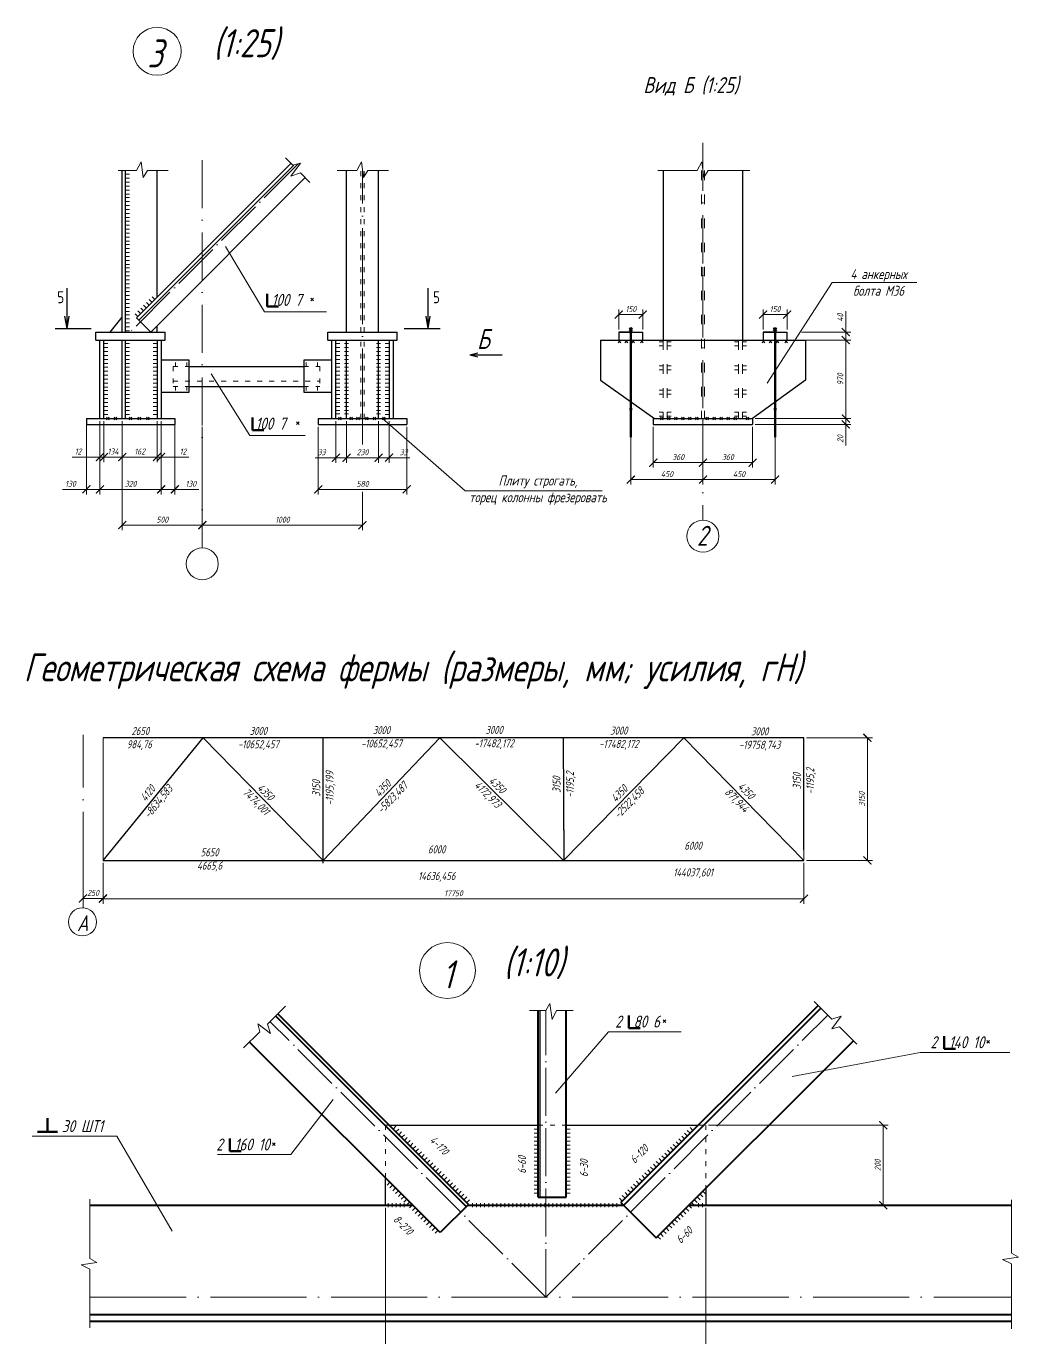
# Model space of a CAD drawing. Header units: millimetres. Extents: x 1665 to 4316, y 443 to 1647.
# Drawn here: x 3666.1 to 3912.4, y 696.7 to 1024.4 of the extents above; entities that cross this region are included whole.
import ezdxf

# ---------------------------------------------------------------- set-up
doc = ezdxf.new("R2010")
doc.units = ezdxf.units.MM
for name, pattern in [('ACAD_ISO03W100', [30, 12, -18]), ('ACAD_ISO04W100', [30, 24, -3, 0, -3]), ('ACAD_ISO10W100', [18, 12, -3, 0, -3])]:
    doc.linetypes.add(name, pattern=pattern)
doc.layers.get('0').update_dxf_attribs({"lineweight": 18})
doc.styles.get("Standard").update_dxf_attribs({"font": 'romans.shx', "width": 0.75, "oblique": 15, "height": 1.5})
doc.dimstyles.new('ISO-25', dxfattribs={"dimtxt": 1.5, "dimasz": 2, "dimexe": 1.25, "dimexo": 0.625, "dimtad": 1, "dimtxsty": 'Standard', "dimblk": 'ARCHTICK', "dimcen": 2.5, "dimadec": 0, "dimazin": 0, "dimtfac": 1, "dimtmove": 0, "dimatfit": 3, "dimldrblk": 'NONE', "dimfxl": 1, "dimlwd": 18, "dimlwe": 18, "dimarcsym": 0})

# ---------------------------------------------------------------- blocks, each defined once
blk = doc.blocks.new('_ArchTick')
at = {"color": 0, "linetype": 'ByBlock', "const_width": 0.15}
blk.add_lwpolyline([(-0.5, -0.5), (0.5, 0.5)], dxfattribs=at)
blk = doc.blocks.new('*D455')
at = {"color": 0, "lineweight": 18, "transparency": 16777216}
for p, q in [((3710.07, 908.04), (3710.07, 898.46)), ((3750.07, 908.04), (3750.07, 898.46)), ((3710.07, 899.71), (3750.07, 899.71))]:
    blk.add_line(p, q, dxfattribs=at)
at = {"layer": 'Defpoints', "color": 0, "transparency": 16777216}
for p in [(3710.07, 908.67), (3750.07, 908.67), (3750.07, 899.71)]:
    blk.add_point(p, dxfattribs=at)
at = {"color": 0, "lineweight": 18, "transparency": 16777216, "xscale": 2, "yscale": 2, "zscale": 2, "rotation": 180}
blk.add_blockref('_ArchTick', (3710.07, 899.71), dxfattribs=at)
at = {"color": 0, "lineweight": 18, "transparency": 16777216, "xscale": 2, "yscale": 2, "zscale": 2}
blk.add_blockref('_ArchTick', (3750.07, 899.71), dxfattribs=at)
at = {"color": 0, "transparency": 16777216, "insert": (3730.07, 901.09), "char_height": 1.5, "attachment_point": 5}
blk.add_mtext('1000', dxfattribs=at)
blk = doc.blocks.new('_None')
blk = doc.blocks.new('*D454')
at = {"color": 0, "lineweight": 18, "transparency": 16777216}
for p, q in [((3690.07, 924.28), (3690.07, 898.46)), ((3710.07, 924.28), (3710.07, 898.46)), ((3690.07, 899.71), (3710.07, 899.71))]:
    blk.add_line(p, q, dxfattribs=at)
at = {"layer": 'Defpoints', "color": 0, "transparency": 16777216}
for p in [(3690.07, 924.91), (3710.07, 924.91), (3710.07, 899.71)]:
    blk.add_point(p, dxfattribs=at)
at = {"color": 0, "lineweight": 18, "transparency": 16777216, "xscale": 2, "yscale": 2, "zscale": 2, "rotation": 180}
blk.add_blockref('_ArchTick', (3690.07, 899.71), dxfattribs=at)
at = {"color": 0, "lineweight": 18, "transparency": 16777216, "xscale": 2, "yscale": 2, "zscale": 2}
blk.add_blockref('_ArchTick', (3710.07, 899.71), dxfattribs=at)
at = {"color": 0, "transparency": 16777216, "insert": (3700.07, 901.09), "char_height": 1.5, "attachment_point": 5}
blk.add_mtext('500', dxfattribs=at)
blk = doc.blocks.new('*D457')
at = {"color": 0, "lineweight": 18, "transparency": 16777216}
for p, q in [((3817.08, 925.72), (3817.08, 909.85)), ((3835.08, 925.72), (3835.08, 909.85)), ((3835.08, 911.1), (3817.08, 911.1))]:
    blk.add_line(p, q, dxfattribs=at)
at = {"layer": 'Defpoints', "color": 0, "transparency": 16777216}
for p in [(3817.08, 926.35), (3835.08, 926.35), (3817.08, 911.1)]:
    blk.add_point(p, dxfattribs=at)
at = {"color": 0, "lineweight": 18, "transparency": 16777216, "xscale": 2, "yscale": 2, "zscale": 2, "rotation": 180}
blk.add_blockref('_ArchTick', (3817.08, 911.1), dxfattribs=at)
at = {"color": 0, "lineweight": 18, "transparency": 16777216, "xscale": 2, "yscale": 2, "zscale": 2}
blk.add_blockref('_ArchTick', (3835.08, 911.1), dxfattribs=at)
at = {"color": 0, "transparency": 16777216, "insert": (3826.08, 912.47), "char_height": 1.5, "attachment_point": 5}
blk.add_mtext('450', dxfattribs=at)
blk = doc.blocks.new('*D456')
at = {"color": 0, "lineweight": 18, "transparency": 16777216}
for p, q in [((3835.08, 925.72), (3835.08, 909.85)), ((3853.08, 925.72), (3853.08, 909.85)), ((3853.08, 911.1), (3835.08, 911.1))]:
    blk.add_line(p, q, dxfattribs=at)
at = {"layer": 'Defpoints', "color": 0, "transparency": 16777216}
for p in [(3835.08, 926.35), (3853.08, 926.35), (3835.08, 911.1)]:
    blk.add_point(p, dxfattribs=at)
at = {"color": 0, "lineweight": 18, "transparency": 16777216, "xscale": 2, "yscale": 2, "zscale": 2, "rotation": 180}
blk.add_blockref('_ArchTick', (3835.08, 911.1), dxfattribs=at)
at = {"color": 0, "lineweight": 18, "transparency": 16777216, "xscale": 2, "yscale": 2, "zscale": 2}
blk.add_blockref('_ArchTick', (3853.08, 911.1), dxfattribs=at)
at = {"color": 0, "transparency": 16777216, "insert": (3844.08, 912.47), "char_height": 1.5, "attachment_point": 5}
blk.add_mtext('450', dxfattribs=at)
blk = doc.blocks.new('*D464')
at = {"color": 0, "lineweight": 18, "transparency": 16777216}
for p, q in [((3755.82, 729.18), (3755.82, 682.7)), ((3835.82, 729.18), (3835.82, 682.7)), ((3755.82, 683.95), (3835.82, 683.95))]:
    blk.add_line(p, q, dxfattribs=at)
at = {"layer": 'Defpoints', "color": 0, "transparency": 16777216}
for p in [(3755.82, 729.8), (3835.82, 729.8), (3835.82, 683.95)]:
    blk.add_point(p, dxfattribs=at)
at = {"color": 0, "lineweight": 18, "transparency": 16777216, "xscale": 2, "yscale": 2, "zscale": 2, "rotation": 180}
blk.add_blockref('_ArchTick', (3755.82, 683.95), dxfattribs=at)
at = {"color": 0, "lineweight": 18, "transparency": 16777216, "xscale": 2, "yscale": 2, "zscale": 2}
blk.add_blockref('_ArchTick', (3835.82, 683.95), dxfattribs=at)
at = {"color": 0, "transparency": 16777216, "insert": (3795.82, 685.33), "char_height": 1.5, "attachment_point": 5}
blk.add_mtext('800', dxfattribs=at)
blk = doc.blocks.new('*D465')
at = {"color": 0, "lineweight": 18, "transparency": 16777216}
for p, q in [((3836.44, 749.8), (3881.35, 749.8)), ((3880.1, 749.8), (3880.1, 729.8)), ((3836.44, 729.8), (3881.35, 729.8))]:
    blk.add_line(p, q, dxfattribs=at)
at = {"layer": 'Defpoints', "color": 0, "transparency": 16777216}
for p in [(3835.82, 749.8), (3835.82, 729.8), (3880.1, 729.8)]:
    blk.add_point(p, dxfattribs=at)
at = {"color": 0, "lineweight": 18, "transparency": 16777216, "xscale": 2, "yscale": 2, "zscale": 2}
for p, rotation in [((3880.1, 749.8), 90), ((3880.1, 729.8), 270)]:
    blk.add_blockref('_ArchTick', p, dxfattribs=dict(at, rotation=rotation))
at = {"color": 0, "transparency": 16777216, "insert": (3878.72, 739.8), "char_height": 1.5, "attachment_point": 5, "rotation": 90}
blk.add_mtext('200', dxfattribs=at)

msp = doc.modelspace()

# ---------------------------------------------------------------- linework, layer by layer
at = {"linetype": 'ACAD_ISO10W100'}
for p, q in [((3835.075, 995.236), (3835.075, 900.955)), ((3710.068, 990.941), (3710.068, 894.046))]:
    msp.add_line(p, q, dxfattribs=at)
at = {"linetype": 'ACAD_ISO04W100', "ltscale": 0.5}
for p, q in [((3733.998, 989.98), (3692.16, 948.076)), ((3795.819, 706.861), (3795.819, 778.442)), ((3795.819, 706.861), (3866.262, 777.303)), ((3795.819, 706.861), (3726.968, 775.712))]:
    msp.add_line(p, q, dxfattribs=at)
at = {"lineweight": 30}
for p, q in [((3732.178, 990.082), (3693.641, 951.483)), ((3732.93, 989.703), (3694.206, 950.918)), ((3690.068, 947.948), (3690.068, 988.3)), ((3690.868, 947.948), (3690.868, 988.3)), ((3735.714, 986.547), (3697.176, 947.948)), ((3698.788, 956.639), (3698.788, 988.3)), ((3746.068, 947.948), (3746.068, 988.3)), ((3754.068, 947.948), (3754.068, 988.3)), ((3825.173, 988.3), (3825.173, 945.948)), ((3844.977, 988.3), (3844.977, 945.948)), ((3676.312, 948.896), (3676.312, 958.896)), ((3766.477, 948.896), (3766.477, 958.896)), ((3676.312, 948.896), (3675.783, 951.899)), ((3676.312, 948.896), (3676.842, 951.899)), ((3687.092, 947.948), (3690.068, 951.708)), ((3693.641, 951.483), (3697.176, 947.948)), ((3766.477, 948.896), (3765.947, 951.899)), ((3766.477, 948.896), (3767.006, 951.899)), ((3673.312, 948.896), (3682.312, 948.896)), ((3683.508, 947.948), (3700.788, 947.948)), ((3683.508, 945.948), (3683.508, 947.948)), ((3698.788, 947.948), (3698.788, 949.563)), ((3700.788, 945.948), (3700.788, 947.948)), ((3741.428, 947.948), (3758.708, 947.948)), ((3741.428, 945.948), (3741.428, 947.948)), ((3758.708, 945.948), (3758.708, 947.948)), ((3760.477, 948.896), (3769.477, 948.896)), ((3817.075, 947.948), (3814.075, 947.948)), ((3814.075, 947.948), (3814.075, 945.948)), ((3814.075, 947.948), (3820.075, 947.948)), ((3820.075, 945.948), (3820.075, 947.948)), ((3853.075, 947.948), (3850.075, 947.948)), ((3850.075, 947.948), (3850.075, 945.948)), ((3850.075, 947.948), (3856.075, 947.948)), ((3856.075, 945.948), (3856.075, 947.948)), ((3683.508, 945.948), (3700.788, 945.948)), ((3684.508, 926.348), (3684.508, 945.948)), ((3685.508, 926.348), (3685.508, 945.948)), ((3690.068, 926.348), (3690.068, 945.948)), ((3690.868, 926.348), (3690.868, 945.948)), ((3698.788, 945.948), (3698.788, 926.348)), ((3699.788, 945.948), (3699.788, 926.348)), ((3741.428, 945.948), (3758.708, 945.948)), ((3742.428, 926.348), (3742.428, 945.948)), ((3743.428, 926.348), (3743.428, 945.948)), ((3746.068, 926.348), (3746.068, 945.948)), ((3754.068, 926.348), (3754.068, 945.948)), ((3756.708, 945.948), (3756.708, 926.348)), ((3757.708, 945.948), (3757.708, 926.348)), ((3809.475, 945.948), (3860.675, 945.948)), ((3809.475, 945.948), (3809.475, 935.948)), ((3860.675, 945.948), (3860.675, 935.948)), ((3706.788, 940.908), (3699.788, 940.908)), ((3706.788, 932.908), (3706.788, 940.908)), ((3742.428, 940.908), (3735.416, 940.908)), ((3735.416, 940.908), (3735.416, 932.908)), ((3776.911, 942.275), (3778.843, 942.793)), ((3776.911, 942.275), (3784.911, 942.275)), ((3776.911, 942.275), (3778.843, 941.757)), ((3706.788, 939.377), (3735.416, 939.377)), ((3706.788, 934.377), (3735.416, 934.377)), ((3809.475, 935.948), (3822.943, 926.348)), ((3860.675, 935.948), (3847.475, 926.348)), ((3699.788, 932.908), (3706.788, 932.908)), ((3735.416, 932.908), (3742.428, 932.908)), ((3681.12, 926.348), (3681.12, 924.908)), ((3681.12, 926.348), (3703.2, 926.348)), ((3681.12, 924.908), (3703.2, 924.908)), ((3703.2, 926.348), (3703.2, 924.908)), ((3739.028, 926.348), (3739.028, 924.908)), ((3739.028, 926.348), (3761.108, 926.348)), ((3739.028, 924.908), (3761.108, 924.908)), ((3761.108, 926.348), (3761.108, 924.908)), ((3822.675, 926.348), (3847.475, 926.348)), ((3822.675, 926.348), (3822.675, 924.908)), ((3822.675, 924.908), (3847.475, 924.908)), ((3847.475, 926.348), (3847.475, 924.908)), ((3860.286, 846.573), (3685.286, 846.573)), ((3685.286, 815.973), (3710.286, 846.565)), ((3710.286, 846.565), (3740.286, 815.973)), ((3740.286, 815.973), (3769.365, 846.573)), ((3740.286, 815.233), (3740.286, 846.504)), ((3769.365, 846.573), (3800.286, 815.973)), ((3800.286, 815.973), (3830.286, 846.563)), ((3800.437, 815.823), (3800.286, 846.423)), ((3830.286, 846.563), (3860.286, 815.973)), ((3860.286, 818.598), (3860.286, 846.573)), ((3685.286, 815.973), (3860.286, 815.973)), ((3794.419, 731.801), (3794.419, 778.442)), ((3756.768, 749.801), (3793.919, 749.801)), ((3800.919, 749.801), (3833.88, 749.801)), ((3755.819, 729.801), (3755.819, 736.608)), ((3835.819, 734.062), (3835.819, 729.801))]:
    msp.add_line(p, q, dxfattribs=at)
for p, q in [((3694.764, 990.516), (3693.662, 988.3)), ((3695.339, 986.544), (3694.764, 990.516)), ((3732.635, 989.626), (3730.805, 991.456)), ((3734.605, 990.138), (3732.204, 986.922)), ((3732.628, 989.624), (3734.605, 990.138)), ((3749.781, 990.516), (3748.679, 988.3)), ((3750.356, 986.544), (3749.781, 990.516)), ((3834.759, 990.516), (3833.658, 988.3)), ((3835.335, 986.544), (3834.759, 990.516)), ((3689.025, 988.3), (3693.662, 988.3)), ((3691.868, 987.437), (3690.868, 987.437)), ((3691.868, 986.437), (3690.868, 986.437)), ((3696.375, 988.306), (3695.339, 986.544)), ((3696.371, 988.3), (3701.547, 988.3)), ((3732.204, 986.922), (3734.55, 987.711)), ((3736.944, 985.316), (3734.55, 987.711)), ((3743.764, 988.3), (3748.679, 988.3)), ((3751.391, 988.306), (3750.356, 986.544)), ((3751.388, 988.3), (3756.564, 988.3)), ((3823.834, 988.3), (3833.658, 988.3)), ((3836.37, 988.306), (3835.335, 986.544)), ((3836.366, 988.3), (3846.748, 988.3)), ((3691.868, 985.437), (3690.868, 985.437)), ((3691.868, 984.437), (3690.868, 984.437)), ((3691.868, 983.437), (3690.868, 983.437)), ((3691.868, 982.437), (3690.868, 982.437)), ((3691.868, 981.575), (3690.868, 981.575)), ((3691.868, 980.575), (3690.868, 980.575)), ((3691.868, 979.575), (3690.868, 979.575)), ((3691.868, 978.575), (3690.868, 978.575)), ((3691.868, 977.575), (3690.868, 977.575)), ((3691.868, 976.575), (3690.868, 976.575)), ((3691.868, 975.712), (3690.868, 975.712)), ((3691.868, 974.712), (3690.868, 974.712)), ((3691.868, 973.712), (3690.868, 973.712)), ((3691.868, 972.712), (3690.868, 972.712)), ((3691.868, 971.712), (3690.868, 971.712)), ((3691.868, 970.712), (3690.868, 970.712)), ((3691.868, 969.85), (3690.868, 969.85)), ((3691.868, 968.85), (3690.868, 968.85)), ((3691.868, 967.85), (3690.868, 967.85)), ((3691.868, 966.85), (3690.868, 966.85)), ((3715.853, 969.384), (3725.558, 953.049)), ((3691.868, 965.85), (3690.868, 965.85)), ((3691.868, 964.85), (3690.868, 964.85)), ((3691.868, 963.987), (3690.868, 963.987)), ((3691.868, 962.987), (3690.868, 962.987)), ((3691.868, 961.987), (3690.868, 961.987)), ((3691.868, 960.987), (3690.868, 960.987)), ((3851.075, 935.189), (3867.353, 960.308)), ((3867.353, 960.308), (3888.471, 960.308)), ((3691.868, 959.987), (3690.868, 959.987)), ((3691.868, 958.987), (3690.868, 958.987)), ((3691.868, 958.125), (3690.868, 958.125)), ((3691.868, 957.125), (3690.868, 957.125)), ((3691.868, 956.125), (3690.868, 956.125)), ((3691.868, 955.125), (3690.868, 955.125)), ((3691.868, 954.125), (3690.868, 954.125)), ((3695.407, 953.253), (3694.7, 953.96)), ((3696.114, 953.96), (3695.407, 954.667)), ((3696.82, 954.668), (3696.113, 955.375)), ((3697.527, 955.376), (3696.82, 956.083)), ((3698.233, 956.083), (3697.526, 956.79)), ((3737.183, 956.419), (3737.861, 955.741)), ((3737.861, 956.419), (3737.183, 955.741)), ((3691.868, 953.125), (3690.868, 953.125)), ((3691.868, 952.262), (3690.868, 952.262)), ((3691.868, 951.262), (3690.868, 951.262)), ((3693.994, 951.837), (3693.287, 952.544)), ((3694.701, 952.545), (3693.993, 953.252)), ((3725.558, 953.049), (3741.086, 953.049)), ((3691.868, 950.262), (3690.868, 950.262)), ((3691.868, 949.262), (3690.868, 949.262)), ((3691.868, 948.262), (3690.868, 948.262)), ((3686.508, 945.085), (3685.508, 945.085)), ((3686.508, 944.085), (3685.508, 944.085)), ((3691.868, 945.085), (3690.868, 945.085)), ((3691.868, 944.085), (3690.868, 944.085)), ((3698.788, 945.085), (3697.788, 945.085)), ((3698.788, 944.085), (3697.788, 944.085)), ((3744.428, 945.085), (3743.428, 945.085)), ((3744.428, 944.085), (3743.428, 944.085)), ((3746.568, 945.085), (3745.568, 945.085)), ((3746.568, 944.085), (3745.568, 944.085)), ((3754.568, 945.085), (3753.568, 945.085)), ((3754.568, 944.085), (3753.568, 944.085)), ((3756.708, 945.085), (3755.708, 945.085)), ((3756.708, 944.085), (3755.708, 944.085)), ((3813.87, 945.948), (3814.548, 945.27)), ((3814.548, 945.948), (3813.87, 945.27)), ((3835.075, 945.948), (3814.075, 945.948)), ((3815.606, 945.948), (3816.285, 945.27)), ((3816.285, 945.948), (3815.606, 945.27)), ((3817.075, 945.948), (3820.075, 945.948)), ((3817.343, 945.948), (3818.021, 945.27)), ((3818.021, 945.948), (3817.343, 945.27)), ((3835.075, 945.948), (3819.075, 945.948)), ((3819.502, 945.948), (3820.181, 945.27)), ((3820.181, 945.948), (3819.502, 945.27)), ((3825.173, 945.557), (3824.173, 945.557)), ((3825.173, 944.557), (3824.173, 944.557)), ((3827.173, 945.557), (3826.173, 945.557)), ((3827.173, 944.557), (3826.173, 944.557)), ((3843.977, 945.557), (3842.977, 945.557)), ((3843.977, 944.557), (3842.977, 944.557)), ((3845.977, 945.557), (3844.977, 945.557)), ((3845.977, 944.557), (3844.977, 944.557)), ((3849.87, 945.948), (3850.548, 945.27)), ((3850.548, 945.948), (3849.87, 945.27)), ((3851.606, 945.948), (3852.285, 945.27)), ((3852.285, 945.948), (3851.606, 945.27)), ((3853.343, 945.948), (3854.021, 945.27)), ((3854.021, 945.948), (3853.343, 945.27)), ((3855.502, 945.948), (3856.181, 945.27)), ((3856.181, 945.948), (3855.502, 945.27)), ((3686.508, 943.085), (3685.508, 943.085)), ((3686.508, 942.085), (3685.508, 942.085)), ((3686.508, 941.085), (3685.508, 941.085)), ((3691.868, 943.085), (3690.868, 943.085)), ((3691.868, 942.085), (3690.868, 942.085)), ((3691.868, 941.085), (3690.868, 941.085)), ((3698.788, 943.085), (3697.788, 943.085)), ((3698.788, 942.085), (3697.788, 942.085)), ((3698.788, 941.085), (3697.788, 941.085)), ((3744.428, 943.085), (3743.428, 943.085)), ((3744.428, 942.085), (3743.428, 942.085)), ((3744.428, 941.085), (3743.428, 941.085)), ((3746.568, 943.085), (3745.568, 943.085)), ((3746.568, 942.085), (3745.568, 942.085)), ((3746.568, 941.085), (3745.568, 941.085)), ((3754.568, 943.085), (3753.568, 943.085)), ((3754.568, 942.085), (3753.568, 942.085)), ((3754.568, 941.085), (3753.568, 941.085)), ((3756.708, 943.085), (3755.708, 943.085)), ((3756.708, 942.085), (3755.708, 942.085)), ((3756.708, 941.085), (3755.708, 941.085)), ((3686.508, 940.085), (3685.508, 940.085)), ((3686.508, 939.223), (3685.508, 939.223)), ((3686.508, 938.223), (3685.508, 938.223)), ((3686.508, 937.223), (3685.508, 937.223)), ((3691.868, 940.085), (3690.868, 940.085)), ((3691.868, 939.223), (3690.868, 939.223)), ((3691.868, 938.223), (3690.868, 938.223)), ((3691.868, 937.223), (3690.868, 937.223)), ((3698.788, 940.085), (3697.788, 940.085)), ((3698.788, 939.223), (3697.788, 939.223)), ((3698.788, 938.223), (3697.788, 938.223)), ((3698.788, 937.223), (3697.788, 937.223)), ((3703.351, 939.377), (3703.351, 940.377)), ((3706.201, 939.377), (3706.201, 940.377)), ((3712.24, 937.564), (3721.93, 922.137)), ((3736.012, 939.377), (3736.012, 940.377)), ((3738.814, 939.377), (3738.814, 940.377)), ((3744.428, 940.085), (3743.428, 940.085)), ((3744.428, 939.223), (3743.428, 939.223)), ((3744.428, 938.223), (3743.428, 938.223)), ((3744.428, 937.223), (3743.428, 937.223)), ((3746.568, 940.085), (3745.568, 940.085)), ((3746.568, 939.223), (3745.568, 939.223)), ((3746.568, 938.223), (3745.568, 938.223)), ((3746.568, 937.223), (3745.568, 937.223)), ((3754.568, 940.085), (3753.568, 940.085)), ((3754.568, 939.223), (3753.568, 939.223)), ((3754.568, 938.223), (3753.568, 938.223)), ((3754.568, 937.223), (3753.568, 937.223)), ((3756.708, 940.085), (3755.708, 940.085)), ((3756.708, 939.223), (3755.708, 939.223)), ((3756.708, 938.223), (3755.708, 938.223)), ((3756.708, 937.223), (3755.708, 937.223)), ((3825.173, 939.525), (3824.173, 939.525)), ((3825.173, 938.525), (3824.173, 938.525)), ((3827.173, 939.525), (3826.173, 939.525)), ((3827.173, 938.525), (3826.173, 938.525)), ((3843.977, 939.525), (3842.977, 939.525)), ((3843.977, 938.525), (3842.977, 938.525)), ((3845.977, 939.525), (3844.977, 939.525)), ((3845.977, 938.525), (3844.977, 938.525)), ((3686.508, 936.223), (3685.508, 936.223)), ((3686.508, 935.223), (3685.508, 935.223)), ((3686.508, 934.223), (3685.508, 934.223)), ((3691.868, 936.223), (3690.868, 936.223)), ((3691.868, 935.223), (3690.868, 935.223)), ((3691.868, 934.223), (3690.868, 934.223)), ((3698.788, 936.223), (3697.788, 936.223)), ((3698.788, 935.223), (3697.788, 935.223)), ((3698.788, 934.223), (3697.788, 934.223)), ((3703.351, 933.377), (3703.351, 934.377)), ((3706.201, 933.377), (3706.201, 934.377)), ((3736.012, 933.377), (3736.012, 934.377)), ((3738.814, 933.377), (3738.814, 934.377)), ((3744.428, 936.223), (3743.428, 936.223)), ((3744.428, 935.223), (3743.428, 935.223)), ((3744.428, 934.223), (3743.428, 934.223)), ((3746.568, 936.223), (3745.568, 936.223)), ((3746.568, 935.223), (3745.568, 935.223)), ((3746.568, 934.223), (3745.568, 934.223)), ((3754.568, 936.223), (3753.568, 936.223)), ((3754.568, 935.223), (3753.568, 935.223)), ((3754.568, 934.223), (3753.568, 934.223)), ((3756.708, 936.223), (3755.708, 936.223)), ((3756.708, 935.223), (3755.708, 935.223)), ((3756.708, 934.223), (3755.708, 934.223)), ((3686.508, 933.36), (3685.508, 933.36)), ((3686.508, 932.36), (3685.508, 932.36)), ((3686.508, 931.36), (3685.508, 931.36)), ((3691.868, 933.36), (3690.868, 933.36)), ((3691.868, 932.36), (3690.868, 932.36)), ((3691.868, 931.36), (3690.868, 931.36)), ((3698.788, 933.36), (3697.788, 933.36)), ((3698.788, 932.36), (3697.788, 932.36)), ((3698.788, 931.36), (3697.788, 931.36)), ((3744.428, 933.36), (3743.428, 933.36)), ((3744.428, 932.36), (3743.428, 932.36)), ((3744.428, 931.36), (3743.428, 931.36)), ((3746.568, 933.36), (3745.568, 933.36)), ((3746.568, 932.36), (3745.568, 932.36)), ((3746.568, 931.36), (3745.568, 931.36)), ((3754.568, 933.36), (3753.568, 933.36)), ((3754.568, 932.36), (3753.568, 932.36)), ((3754.568, 931.36), (3753.568, 931.36)), ((3756.708, 933.36), (3755.708, 933.36)), ((3756.708, 932.36), (3755.708, 932.36)), ((3756.708, 931.36), (3755.708, 931.36)), ((3825.173, 933.422), (3824.173, 933.422)), ((3825.173, 932.422), (3824.173, 932.422)), ((3827.173, 933.422), (3826.173, 933.422)), ((3827.173, 932.422), (3826.173, 932.422)), ((3843.977, 933.422), (3842.977, 933.422)), ((3843.977, 932.422), (3842.977, 932.422)), ((3845.977, 933.422), (3844.977, 933.422)), ((3845.977, 932.422), (3844.977, 932.422)), ((3686.508, 930.36), (3685.508, 930.36)), ((3686.508, 929.36), (3685.508, 929.36)), ((3686.508, 928.36), (3685.508, 928.36)), ((3691.868, 930.36), (3690.868, 930.36)), ((3691.868, 929.36), (3690.868, 929.36)), ((3691.868, 928.36), (3690.868, 928.36)), ((3698.788, 930.36), (3697.788, 930.36)), ((3698.788, 929.36), (3697.788, 929.36)), ((3698.788, 928.36), (3697.788, 928.36)), ((3744.428, 930.36), (3743.428, 930.36)), ((3744.428, 929.36), (3743.428, 929.36)), ((3744.428, 928.36), (3743.428, 928.36)), ((3744.428, 927.498), (3743.428, 927.498)), ((3746.568, 930.36), (3745.568, 930.36)), ((3746.568, 929.36), (3745.568, 929.36)), ((3746.568, 928.36), (3745.568, 928.36)), ((3746.568, 927.498), (3745.568, 927.498)), ((3754.568, 930.36), (3753.568, 930.36)), ((3754.568, 929.36), (3753.568, 929.36)), ((3754.568, 928.36), (3753.568, 928.36)), ((3754.568, 927.498), (3753.568, 927.498)), ((3756.708, 930.36), (3755.708, 930.36)), ((3756.708, 929.36), (3755.708, 929.36)), ((3756.708, 928.36), (3755.708, 928.36)), ((3825.173, 927.929), (3824.173, 927.929)), ((3827.173, 927.929), (3826.173, 927.929)), ((3843.977, 927.929), (3842.977, 927.929)), ((3845.977, 927.929), (3844.977, 927.929)), ((3686.508, 927.36), (3685.508, 927.36)), ((3686.174, 926.687), (3686.852, 926.009)), ((3686.852, 926.687), (3686.174, 926.009)), ((3688.051, 926.687), (3688.729, 926.009)), ((3688.729, 926.687), (3688.051, 926.009)), ((3691.868, 927.36), (3690.868, 927.36)), ((3691.821, 926.687), (3692.5, 926.009)), ((3692.5, 926.687), (3691.821, 926.009)), ((3694.009, 926.687), (3694.687, 926.009)), ((3694.687, 926.687), (3694.009, 926.009)), ((3696.131, 926.687), (3696.809, 926.009)), ((3696.809, 926.687), (3696.131, 926.009)), ((3698.788, 927.36), (3697.788, 927.36)), ((3733.555, 925.507), (3734.233, 924.829)), ((3734.233, 925.507), (3733.555, 924.829)), ((3744.094, 926.687), (3744.772, 926.009)), ((3744.772, 926.687), (3744.094, 926.009)), ((3746.872, 926.687), (3747.551, 926.009)), ((3747.551, 926.687), (3746.872, 926.009)), ((3748.609, 926.687), (3749.287, 926.009)), ((3749.287, 926.687), (3748.609, 926.009)), ((3750.799, 926.687), (3751.478, 926.009)), ((3751.478, 926.687), (3750.799, 926.009)), ((3752.693, 926.687), (3753.371, 926.009)), ((3753.371, 926.687), (3752.693, 926.009)), ((3755.087, 926.687), (3755.766, 926.009)), ((3755.766, 926.687), (3755.087, 926.009)), ((3755.087, 926.348), (3775.694, 908.268)), ((3756.708, 927.36), (3755.708, 927.36)), ((3825.173, 926.929), (3824.173, 926.929)), ((3824.505, 926.687), (3825.184, 926.009)), ((3825.184, 926.687), (3824.505, 926.009)), ((3827.173, 926.929), (3826.173, 926.929)), ((3826.242, 926.687), (3826.92, 926.009)), ((3826.92, 926.687), (3826.242, 926.009)), ((3827.978, 926.687), (3828.656, 926.009)), ((3828.656, 926.687), (3827.978, 926.009)), ((3829.714, 926.687), (3830.392, 926.009)), ((3830.392, 926.687), (3829.714, 926.009)), ((3831.45, 926.687), (3832.129, 926.009)), ((3832.129, 926.687), (3831.45, 926.009)), ((3833.187, 926.687), (3833.865, 926.009)), ((3833.865, 926.687), (3833.187, 926.009)), ((3835.816, 926.687), (3836.494, 926.009)), ((3836.494, 926.687), (3835.816, 926.009)), ((3837.552, 926.687), (3838.231, 926.009)), ((3838.231, 926.687), (3837.552, 926.009)), ((3839.289, 926.687), (3839.967, 926.009)), ((3839.967, 926.687), (3839.289, 926.009)), ((3841.025, 926.687), (3841.703, 926.009)), ((3841.703, 926.687), (3841.025, 926.009)), ((3842.761, 926.687), (3843.439, 926.009)), ((3843.439, 926.687), (3842.761, 926.009)), ((3843.977, 926.929), (3842.977, 926.929)), ((3845.977, 926.929), (3844.977, 926.929)), ((3845.864, 926.687), (3846.542, 926.009)), ((3846.542, 926.687), (3845.864, 926.009)), ((3721.93, 922.137), (3735.753, 922.137)), ((3775.694, 908.268), (3809.875, 908.268)), ((3685.286, 846.573), (3860.286, 846.573)), ((3800.286, 846.423), (3800.434, 816.115)), ((3860.286, 815.973), (3860.286, 818.598)), ((3795.819, 778.442), (3796.854, 780.203)), ((3796.854, 780.203), (3797.43, 776.232)), ((3867.284, 776.281), (3862.887, 780.678)), ((3726.325, 775.069), (3730.801, 779.545)), ((3791.79, 778.442), (3795.819, 778.442)), ((3797.43, 776.232), (3798.528, 778.442)), ((3798.528, 778.442), (3802.662, 778.442)), ((3867.221, 773.852), (3869.623, 777.067)), ((3869.623, 777.067), (3867.284, 776.281)), ((3724.409, 773.153), (3723.896, 775.131)), ((3723.896, 775.131), (3727.111, 772.729)), ((3727.111, 772.729), (3726.325, 775.069)), ((3825.121, 776.12), (3825.799, 775.442)), ((3825.799, 776.12), (3825.121, 775.442)), ((3869.199, 774.366), (3867.221, 773.852)), ((3873.532, 770.033), (3869.199, 774.366)), ((3720.364, 769.108), (3724.409, 773.153)), ((3798.219, 757.836), (3811.486, 773.167)), ((3811.486, 773.167), (3829.647, 773.167)), ((3905.923, 770.945), (3906.602, 770.267)), ((3906.602, 770.945), (3905.923, 770.267)), ((3857.336, 761.948), (3889.331, 767.992)), ((3889.331, 767.992), (3911.72, 767.992)), ((3742.778, 756.202), (3732.173, 742.441)), ((3757.72, 748.844), (3758.428, 749.551)), ((3758.428, 748.137), (3759.135, 748.844)), ((3759.135, 747.43), (3759.842, 748.137)), ((3759.842, 746.722), (3760.549, 747.429)), ((3793.917, 748.801), (3792.917, 748.801)), ((3793.917, 747.801), (3792.917, 747.801)), ((3801.919, 748.801), (3800.919, 748.801)), ((3801.919, 747.801), (3800.919, 747.801)), ((3831.18, 747.097), (3830.472, 747.804)), ((3831.885, 747.806), (3831.178, 748.513)), ((3832.593, 748.512), (3831.886, 749.219)), ((3688.741, 747.03), (3667.577, 747.03)), ((3702.539, 723.347), (3688.741, 747.03)), ((3727.574, 745.394), (3728.252, 744.716)), ((3728.252, 745.394), (3727.574, 744.716)), ((3760.549, 746.015), (3761.256, 746.723)), ((3761.257, 745.309), (3761.964, 746.016)), ((3761.963, 744.601), (3762.67, 745.308)), ((3762.67, 743.894), (3763.378, 744.601)), ((3763.378, 743.187), (3764.085, 743.894)), ((3793.917, 746.801), (3792.917, 746.801)), ((3793.917, 745.801), (3792.917, 745.801)), ((3793.917, 744.801), (3792.917, 744.801)), ((3801.919, 746.801), (3800.919, 746.801)), ((3801.919, 745.801), (3800.919, 745.801)), ((3801.919, 744.801), (3800.919, 744.801)), ((3827.643, 743.563), (3826.936, 744.27)), ((3828.35, 744.27), (3827.643, 744.977)), ((3829.058, 744.977), (3828.35, 745.684)), ((3829.765, 745.683), (3829.058, 746.391)), ((3830.472, 746.39), (3829.765, 747.097)), ((3732.173, 742.441), (3713.89, 742.441)), ((3764.082, 742.477), (3764.789, 743.184)), ((3764.789, 741.77), (3765.496, 742.477)), ((3765.497, 741.063), (3766.204, 741.771)), ((3766.206, 740.358), (3766.913, 741.065)), ((3793.917, 743.801), (3792.917, 743.801)), ((3793.917, 742.801), (3792.917, 742.801)), ((3793.917, 741.801), (3792.917, 741.801)), ((3793.917, 740.801), (3792.917, 740.801)), ((3801.919, 743.801), (3800.919, 743.801)), ((3801.919, 742.801), (3800.919, 742.801)), ((3801.919, 741.801), (3800.919, 741.801)), ((3801.919, 740.801), (3800.919, 740.801)), ((3824.109, 740.026), (3823.402, 740.733)), ((3824.816, 740.733), (3824.109, 741.44)), ((3825.524, 741.439), (3824.817, 742.147)), ((3826.231, 742.146), (3825.524, 742.853)), ((3826.938, 742.853), (3826.231, 743.56)), ((3766.913, 739.651), (3767.62, 740.359)), ((3767.62, 738.945), (3768.328, 739.652)), ((3768.325, 738.235), (3769.032, 738.942)), ((3769.032, 737.528), (3769.739, 738.235)), ((3769.739, 736.821), (3770.446, 737.528)), ((3793.917, 739.801), (3792.917, 739.801)), ((3793.917, 738.801), (3792.917, 738.801)), ((3793.917, 737.801), (3792.917, 737.801)), ((3801.919, 739.801), (3800.919, 739.801)), ((3801.919, 738.801), (3800.919, 738.801)), ((3801.919, 737.801), (3800.919, 737.801)), ((3821.28, 737.198), (3820.572, 737.905)), ((3821.987, 737.905), (3821.28, 738.612)), ((3822.694, 738.612), (3821.987, 739.319)), ((3823.402, 739.319), (3822.695, 740.026)), ((3756.187, 734.818), (3756.894, 735.526)), ((3756.894, 734.112), (3757.601, 734.819)), ((3757.602, 733.405), (3758.309, 734.112)), ((3770.448, 736.116), (3771.156, 736.823)), ((3771.156, 735.409), (3771.863, 736.116)), ((3771.863, 734.702), (3772.57, 735.409)), ((3772.57, 733.994), (3773.277, 734.701)), ((3793.917, 736.801), (3792.917, 736.801)), ((3793.917, 735.801), (3792.917, 735.801)), ((3793.917, 734.801), (3792.917, 734.801)), ((3801.919, 736.801), (3800.919, 736.801)), ((3801.919, 735.801), (3800.919, 735.801)), ((3801.919, 734.801), (3800.919, 734.801)), ((3817.743, 733.664), (3817.036, 734.371)), ((3818.45, 734.371), (3817.743, 735.078)), ((3819.158, 735.078), (3818.45, 735.785)), ((3819.865, 735.784), (3819.158, 736.492)), ((3820.572, 736.491), (3819.865, 737.198)), ((3682.004, 731.342), (3682.004, 716.509)), ((3758.311, 732.7), (3759.018, 733.407)), ((3759.018, 731.993), (3759.725, 732.7)), ((3759.725, 731.286), (3760.433, 731.993)), ((3760.43, 730.576), (3761.137, 731.283)), ((3773.277, 733.288), (3773.984, 733.995)), ((3773.984, 732.581), (3774.692, 733.288)), ((3774.692, 731.874), (3775.399, 732.581)), ((3775.399, 731.167), (3776.106, 731.874)), ((3776.106, 730.46), (3776.814, 731.167)), ((3793.917, 733.801), (3792.917, 733.801)), ((3793.917, 732.801), (3792.917, 732.801)), ((3801.919, 733.801), (3800.919, 733.801)), ((3801.919, 732.801), (3800.919, 732.801)), ((3814.914, 730.836), (3814.207, 731.543)), ((3815.621, 731.543), (3814.914, 732.25)), ((3816.328, 732.25), (3815.621, 732.957)), ((3817.036, 732.957), (3816.329, 733.664)), ((3833.656, 730.479), (3832.949, 731.186)), ((3834.363, 731.186), (3833.656, 731.893)), ((3835.071, 731.892), (3834.363, 732.6)), ((3835.778, 732.599), (3835.071, 733.306)), ((3912.123, 731.13), (3912.123, 717.832)), ((3756.493, 730.301), (3756.493, 729.301)), ((3757.493, 730.301), (3757.493, 729.301)), ((3758.493, 730.301), (3758.493, 729.301)), ((3759.493, 730.301), (3759.493, 729.301)), ((3760.493, 730.301), (3760.493, 729.301)), ((3761.137, 729.869), (3761.844, 730.576)), ((3761.844, 729.162), (3762.551, 729.869)), ((3762.553, 728.457), (3763.26, 729.164)), ((3763.261, 727.75), (3763.968, 728.457)), ((3763.968, 727.043), (3764.675, 727.75)), ((3777.573, 730.301), (3777.573, 729.301)), ((3778.573, 730.301), (3778.573, 729.301)), ((3779.573, 730.301), (3779.573, 729.301)), ((3780.573, 730.301), (3780.573, 729.301)), ((3781.573, 730.301), (3781.573, 729.301)), ((3782.573, 730.301), (3782.573, 729.301)), ((3783.573, 730.301), (3783.573, 729.301)), ((3784.573, 730.301), (3784.573, 729.301)), ((3785.573, 730.301), (3785.573, 729.301)), ((3786.573, 730.301), (3786.573, 729.301)), ((3787.573, 730.301), (3787.573, 729.301)), ((3788.573, 730.301), (3788.573, 729.301)), ((3789.573, 730.301), (3789.573, 729.301)), ((3790.573, 730.301), (3790.573, 729.301)), ((3791.573, 730.301), (3791.573, 729.301)), ((3792.573, 730.301), (3792.573, 729.301)), ((3793.573, 730.301), (3793.573, 729.301)), ((3794.573, 730.301), (3794.573, 729.301)), ((3795.573, 730.301), (3795.573, 729.301)), ((3796.573, 730.301), (3796.573, 729.301)), ((3797.573, 730.301), (3797.573, 729.301)), ((3798.573, 730.301), (3798.573, 729.301)), ((3799.573, 730.301), (3799.573, 729.301)), ((3800.573, 730.301), (3800.573, 729.301)), ((3801.573, 730.301), (3801.573, 729.301)), ((3802.573, 730.301), (3802.573, 729.301)), ((3803.573, 730.301), (3803.573, 729.301)), ((3804.573, 730.301), (3804.573, 729.301)), ((3805.573, 730.301), (3805.573, 729.301)), ((3806.573, 730.301), (3806.573, 729.301)), ((3807.573, 730.301), (3807.573, 729.301)), ((3808.573, 730.301), (3808.573, 729.301)), ((3809.573, 730.301), (3809.573, 729.301)), ((3810.573, 730.301), (3810.573, 729.301)), ((3811.573, 730.301), (3811.573, 729.301)), ((3812.573, 730.301), (3812.573, 729.301)), ((3813.573, 730.301), (3813.573, 729.301)), ((3830.119, 726.944), (3829.412, 727.651)), ((3830.827, 727.651), (3830.119, 728.358)), ((3831.534, 728.358), (3830.827, 729.065)), ((3832.241, 729.065), (3831.534, 729.772)), ((3832.949, 729.772), (3832.241, 730.479)), ((3833.949, 730.301), (3833.949, 729.301)), ((3834.949, 730.301), (3834.949, 729.301)), ((3764.675, 726.336), (3765.382, 727.043)), ((3765.382, 725.629), (3766.089, 726.336)), ((3766.089, 724.922), (3766.796, 725.629)), ((3766.797, 724.215), (3767.504, 724.922)), ((3767.504, 723.508), (3768.211, 724.215)), ((3827.29, 724.117), (3826.583, 724.824)), ((3827.997, 724.824), (3827.29, 725.531)), ((3828.704, 725.531), (3827.997, 726.238)), ((3829.412, 726.238), (3828.705, 726.945)), ((3768.211, 722.801), (3768.918, 723.508)), ((3824.461, 721.289), (3823.754, 721.996)), ((3825.168, 721.996), (3824.461, 722.703)), ((3825.875, 722.703), (3825.168, 723.41)), ((3826.583, 723.41), (3825.876, 724.117)), ((3912.123, 717.832), (3913.885, 716.797)), ((3683.766, 715.474), (3679.794, 714.899)), ((3679.794, 714.899), (3682.004, 713.8)), ((3682.004, 716.509), (3683.766, 715.474)), ((3913.885, 716.797), (3909.913, 716.221)), ((3909.913, 716.221), (3912.123, 715.123)), ((3912.123, 715.123), (3912.123, 698.907)), ((3682.004, 713.8), (3682.004, 699.181))]:
    msp.add_line(p, q)
at = {"linetype": 'ACAD_ISO03W100', "ltscale": 0.1}
for p, q in [((3749.668, 947.948), (3749.668, 988.3)), ((3750.468, 947.948), (3750.468, 988.3)), ((3749.668, 926.348), (3749.668, 945.948)), ((3750.468, 926.348), (3750.468, 945.948)), ((3755.819, 736.608), (3755.819, 749.801)), ((3755.819, 749.801), (3756.768, 749.801)), ((3793.919, 749.801), (3800.919, 749.801)), ((3833.88, 749.801), (3835.819, 749.801)), ((3835.819, 749.801), (3835.819, 734.062))]:
    msp.add_line(p, q, dxfattribs=at)
at = {"linetype": 'ACAD_ISO04W100'}
for p, q in [((3750.068, 919.855), (3750.068, 988.3)), ((3680.286, 804.098), (3680.286, 847.333)), ((3682.004, 706.861), (3912.123, 706.861))]:
    msp.add_line(p, q, dxfattribs=at)
at = {"linetype": 'ACAD_ISO03W100', "ltscale": 0.2}
for p, q in [((3834.675, 988.3), (3834.675, 926.348)), ((3835.475, 988.3), (3835.475, 926.348)), ((3825.173, 945.948), (3825.173, 926.348)), ((3826.173, 945.948), (3826.173, 926.348)), ((3843.977, 945.948), (3843.977, 926.348)), ((3844.977, 945.948), (3844.977, 926.348))]:
    msp.add_line(p, q, dxfattribs=at)
at = {"lineweight": 18}
for p, q in [((3835.075, 946.573), (3835.075, 964.143)), ((3835.075, 946.573), (3835.075, 964.143)), ((3814.075, 948.573), (3814.075, 953.583)), ((3820.075, 948.573), (3820.075, 953.583)), ((3850.075, 948.573), (3850.075, 953.583)), ((3856.075, 948.573), (3856.075, 953.583)), ((3814.075, 952.333), (3820.075, 952.333)), ((3850.075, 952.333), (3856.075, 952.333)), ((3870.747, 947.948), (3870.747, 953.215)), ((3859.7, 947.948), (3871.997, 947.948)), ((3870.747, 945.948), (3870.747, 947.948)), ((3848.1, 945.948), (3871.997, 945.948)), ((3859.7, 945.948), (3871.997, 945.948)), ((3870.747, 926.348), (3870.747, 945.948)), ((3681.12, 925.723), (3681.12, 907.416)), ((3684.508, 925.723), (3684.508, 915.499)), ((3684.508, 925.723), (3684.508, 907.416)), ((3684.508, 924.283), (3684.508, 907.416)), ((3685.508, 925.723), (3685.508, 915.499)), ((3685.508, 925.723), (3685.508, 915.499)), ((3690.068, 925.723), (3690.068, 915.499)), ((3690.068, 925.723), (3690.068, 915.499)), ((3698.788, 925.723), (3698.788, 915.499)), ((3698.788, 925.723), (3698.788, 915.499)), ((3699.788, 925.723), (3699.788, 915.499)), ((3699.788, 925.723), (3699.788, 907.416)), ((3699.788, 924.283), (3699.788, 907.416)), ((3703.2, 925.723), (3703.2, 907.416)), ((3739.028, 924.283), (3739.028, 907.416)), ((3743.428, 925.723), (3743.428, 915.319)), ((3746.068, 925.723), (3746.068, 915.319)), ((3746.068, 925.723), (3746.068, 915.319)), ((3754.068, 925.723), (3754.068, 915.319)), ((3754.068, 925.723), (3754.068, 915.319)), ((3756.708, 925.723), (3756.708, 915.319)), ((3761.108, 924.283), (3761.108, 907.416)), ((3822.675, 924.283), (3822.675, 914.098)), ((3835.075, 924.283), (3835.075, 914.098)), ((3835.075, 924.283), (3835.075, 914.098)), ((3847.475, 924.283), (3847.475, 914.098)), ((3848.1, 926.348), (3871.997, 926.348)), ((3848.1, 926.348), (3871.997, 926.348)), ((3848.1, 924.908), (3871.997, 924.908)), ((3870.747, 926.348), (3870.747, 924.908)), ((3870.747, 924.908), (3870.747, 919.622)), ((3684.508, 916.749), (3677.594, 916.749)), ((3685.508, 916.749), (3684.508, 916.749)), ((3690.068, 916.749), (3685.508, 916.749)), ((3685.508, 916.749), (3687.508, 916.749)), ((3690.068, 916.749), (3698.788, 916.749)), ((3698.788, 916.749), (3696.788, 916.749)), ((3698.788, 916.749), (3699.788, 916.749)), ((3699.788, 916.749), (3706.703, 916.749)), ((3743.428, 916.569), (3738.231, 916.569)), ((3746.068, 916.569), (3743.428, 916.569)), ((3746.068, 916.569), (3754.068, 916.569)), ((3754.068, 916.569), (3756.708, 916.569)), ((3756.708, 916.569), (3761.906, 916.569)), ((3835.075, 915.348), (3822.675, 915.348)), ((3847.475, 915.348), (3835.075, 915.348)), ((3681.12, 908.666), (3675.134, 908.666)), ((3684.508, 908.666), (3681.12, 908.666)), ((3684.508, 908.666), (3699.788, 908.666)), ((3699.788, 908.666), (3703.2, 908.666)), ((3703.2, 908.666), (3709.186, 908.666)), ((3739.028, 908.666), (3761.108, 908.666)), ((3860.911, 846.573), (3877.389, 846.573)), ((3876.139, 846.573), (3876.139, 815.973)), ((3860.911, 815.973), (3877.389, 815.973)), ((3680.286, 815.348), (3680.286, 805.21)), ((3685.286, 815.348), (3685.286, 805.21)), ((3685.286, 815.348), (3685.286, 805.135)), ((3860.286, 815.348), (3860.286, 805.135)), ((3685.286, 806.46), (3680.286, 806.46)), ((3685.286, 806.385), (3860.286, 806.385))]:
    msp.add_line(p, q, dxfattribs=at)
at = {"lineweight": 60}
for p, q in [((3726.249, 957.524), (3726.249, 954.371)), ((3726.249, 954.371), (3729.08, 954.371)), ((3722.622, 926.612), (3722.622, 923.459)), ((3722.622, 923.459), (3725.453, 923.459)), ((3816.535, 777.225), (3816.535, 774.072)), ((3816.535, 774.072), (3819.366, 774.072)), ((3895.279, 772.05), (3895.279, 768.897)), ((3895.279, 768.897), (3898.11, 768.897)), ((3716.929, 746.499), (3716.929, 743.346)), ((3716.929, 743.346), (3719.76, 743.346))]:
    msp.add_line(p, q, dxfattribs=at)
at = {"lineweight": 50}
for p, q in [((3816.722, 948.312), (3817.429, 949.019)), ((3816.722, 949.019), (3817.429, 948.312)), ((3816.753, 948.193), (3817.408, 948.193)), ((3817.075, 921.698), (3817.075, 948.975)), ((3852.722, 948.312), (3853.429, 949.019)), ((3852.722, 949.019), (3853.429, 948.312)), ((3852.722, 948.312), (3853.429, 949.019)), ((3852.722, 949.019), (3853.429, 948.312)), ((3852.753, 948.193), (3853.408, 948.193)), ((3852.753, 948.193), (3853.408, 948.193)), ((3853.075, 921.698), (3853.075, 949.062)), ((3853.075, 921.698), (3853.075, 948.975)), ((3816.753, 928.706), (3817.408, 928.706)), ((3852.753, 928.706), (3853.408, 928.706))]:
    msp.add_line(p, q, dxfattribs=at)
at = {"linetype": 'ACAD_ISO03W100', "lineweight": 20, "ltscale": 0.1}
for p, q in [((3702.788, 939.377), (3706.788, 939.377)), ((3702.788, 939.377), (3702.788, 934.377)), ((3735.416, 939.377), (3739.416, 939.377)), ((3739.416, 939.377), (3739.416, 934.377)), ((3702.788, 935.737), (3739.416, 935.737)), ((3702.788, 934.377), (3706.788, 934.377)), ((3735.416, 934.377), (3739.416, 934.377))]:
    msp.add_line(p, q, dxfattribs=at)
at = {"lineweight": 15}
for q in [(3685.286, 846.573), (3860.286, 815.973)]:
    msp.add_line((3685.286, 815.973), q, dxfattribs=at)
at = {"lineweight": 40}
for p, q in [((3775.996, 729.442), (3728.347, 777.091)), ((3776.562, 730.007), (3728.913, 777.656)), ((3793.919, 731.801), (3793.919, 778.442)), ((3800.919, 731.801), (3800.919, 778.442)), ((3814.591, 730.512), (3863.822, 779.743)), ((3815.299, 729.805), (3864.529, 779.036)), ((3769.45, 722.977), (3721.842, 770.585)), ((3823.436, 721.679), (3872.661, 770.904)), ((3793.919, 731.801), (3800.919, 731.801)), ((3682.004, 729.801), (3762.626, 729.801)), ((3776.562, 730.007), (3769.45, 722.977)), ((3776.353, 729.801), (3815.303, 729.801)), ((3814.591, 730.512), (3823.436, 721.679)), ((3831.558, 729.801), (3912.123, 729.801)), ((3682.004, 702.531), (3912.123, 702.531)), ((3682.004, 700.831), (3912.123, 700.831))]:
    msp.add_line(p, q, dxfattribs=at)
at = {"lineweight": 53}
for p, q in [((3671.421, 751.517), (3671.421, 748.132)), ((3668.906, 748.132), (3673.935, 748.132))]:
    msp.add_line(p, q, dxfattribs=at)
for centre, radius in [((3698.792, 1018.12), 6), ((3835.075, 896.955), 4), ((3710.068, 890.046), 4), ((3680.136, 800.598), 3.5), ((3771.292, 788.442), 7)]:
    msp.add_circle(centre, radius)

# ---------------------------------------------------------------- block references
at = {"lineweight": 18, "xscale": 2, "yscale": 2, "zscale": 2}
for p, rotation in [((3814.075, 952.333), 180), ((3850.075, 952.333), 180), ((3870.747, 947.948), 90), ((3870.747, 945.948), 90), ((3870.747, 945.948), 270), ((3870.747, 926.348), 90), ((3870.747, 926.348), 270), ((3870.747, 924.908), 270), ((3685.508, 916.749), 180), ((3685.508, 916.749), 180), ((3690.068, 916.749), 180), ((3699.788, 916.749), 180), ((3743.428, 916.569), 180), ((3746.068, 916.569), 180), ((3754.068, 916.569), 180), ((3822.675, 915.348), 180), ((3835.075, 915.348), 180), ((3681.12, 908.666), 180), ((3684.508, 908.666), 180), ((3699.788, 908.666), 180), ((3739.028, 908.666), 180), ((3876.139, 846.573), 90), ((3876.139, 815.973), 270), ((3680.286, 806.46), 180), ((3685.286, 806.385), 180)]:
    msp.add_blockref('_ArchTick', p, dxfattribs=dict(at, rotation=rotation))
for p in [(3820.075, 952.333), (3856.075, 952.333), (3684.508, 916.749), (3690.068, 916.749), (3698.788, 916.749), (3698.788, 916.749), (3746.068, 916.569), (3754.068, 916.569), (3756.708, 916.569), (3835.075, 915.348), (3847.475, 915.348), (3684.508, 908.666), (3699.788, 908.666), (3703.2, 908.666), (3761.108, 908.666), (3685.286, 806.46), (3860.286, 806.385)]:
    msp.add_blockref('_ArchTick', p, dxfattribs=at)

# ---------------------------------------------------------------- texts
at = {"oblique": 15, "width": 0.75}
for s, p in [('2650', (3692.387, 847.298)), ('984,76', (3691.213, 843.965))]:
    msp.add_text(s, height=2, dxfattribs=at).set_placement(p)
for s, width, gutter_width, heights, insert, char_height, attachment_point in [(' (1:25)', 57.61317, 12.5, [0], (3709.356, 1023.646), 7, 1), ('3', 19.25403, 7.5, [0], (3696.357, 1021.105), 7, 1), ('Вид Б (1:25)', 42.5629, 7.5, [0], (3820.205, 1011.671), 4, 1), ('4 анкерных \\Pболта М36', 36.02042, 12.5, [0], (3878.935, 960.357), 2.5, 5), ('{\\Q0;5}', 2.98274, 7.5, [0], (3673.858, 958.17), 3, 1), ('   100 7', 22.94433, 7.5, [0], (3722.92, 957.498), 3, 1), ('{\\Q0;5}', 2.98274, 7.5, [0], (3767.666, 958.17), 3, 1), ('Б', 5.50366, 12.5, [7.743], (3778.645, 948.741), 5, 1), ('   100 7', 22.94433, 7.5, [0], (3718.889, 926.586), 3, 1), ('Плиту строгать,\\Pторец колонны фрезеровать', 49.06297, 12.5, [0], (3793.886, 908.441), 2.5, 5), ('2', 8.20492, 7.5, [0], (3834.897, 897.068), 5, 5), ('Геометрическая схема фермы (размеры, мм; усилия, гН)', 275.87234, 12.5, [0], (3665.466, 867.693), 7, 1), ('3000\\P-10652,457', 20.83639, 7.5, [0], (3724.058, 846.411), 2, 5), ('3000\\P-10652,457', 20.83639, 7.5, [0], (3754.795, 846.609), 2, 5), ('3000\\P-17482,172', 20.83639, 7.5, [0], (3782.925, 846.653), 2, 5), ('3000\\P-17482,172', 20.83639, 7.5, [0], (3814.067, 846.489), 2, 5), ('3000\\P-19758,743', 20.83639, 7.5, [0], (3849.234, 846.293), 2, 5), ('6000\\P\\P14636,456', 20.83639, 7.5, [0], (3768.597, 815.148), 2, 5), ('6000\\P\\P144037,601', 20.83639, 7.5, [0], (3832.61, 816.063), 2, 5), ('5650\\P4665,6', 20.83639, 7.5, [0], (3711.895, 816.091), 2, 5), ('А', 3.84388, 12.5, [0], (3678.768, 802.272), 4, 1), (' (1:10)', 57.61317, 12.5, [0], (3781.856, 793.968), 7, 1), ('1', 11.51881, 12.5, [0], (3769.994, 790.97), 7, 1), ('2  80 6', 22.94433, 7.5, [0], (3813.173, 777.199), 3, 1), ('2  140 10', 22.94433, 7.5, [0], (3891.917, 772.024), 3, 1), ('30 ШТ1', 22.94433, 7.5, [0], (3675.01, 751.062), 3, 1), ('2  160 10', 22.94433, 7.5, [0], (3713.567, 746.473), 3, 1)]:
    msp.add_mtext_dynamic_manual_height_columns(s, width=width, gutter_width=gutter_width, heights=heights, dxfattribs=dict(insert=insert, char_height=char_height, attachment_point=attachment_point))
at = {"char_height": 1.5, "attachment_point": 5}
for s, insert in [('150', (3817.075, 953.708)), ('150', (3853.075, 953.708)), ('12', (3679.051, 918.124)), ('134', (3687.788, 918.124)), ('162', (3694.428, 918.124)), ('12', (3705.246, 918.124)), ('33', (3739.829, 917.944)), ('230', (3750.068, 917.944)), ('33', (3760.307, 917.944)), ('360', (3828.875, 916.723)), ('360', (3841.275, 916.723)), ('130', (3677.127, 910.041)), ('320', (3692.148, 910.041)), ('130', (3707.193, 910.041)), ('580', (3750.068, 910.041)), ('250', (3682.786, 807.835)), ('17750', (3772.786, 807.76))]:
    msp.add_mtext(s, dxfattribs=dict(at, insert=insert))
at = {"char_height": 1.5, "attachment_point": 5, "rotation": 90}
for s, insert in [('40', (3869.372, 951.581)), ('970', (3869.372, 936.148)), ('20', (3869.372, 921.265)), ('3150', (3874.764, 831.273))]:
    msp.add_mtext(s, dxfattribs=dict(at, insert=insert))
at = {"char_height": 2}
for s, width, insert, attachment_point, rotation in [('3150\\P-1195,2', 20.83639, (3860.418, 835.765), 5, 90), ('3150\\P-1195,199', 20.83639, (3740.418, 833.965), 5, 90), ('4350\\P-5823,487', 20.83639, (3756.479, 832.617), 5, 45.98533), ('4350\\P4172,973', 20.83639, (3782.403, 833.443), 5, 314.85712), ('3150\\P-1195,2', 20.83639, (3800.418, 834.865), 5, 90), ('4120\\P-8634,583', 20.83639, (3697.924, 831.542), 5, 51.09291), ('4350\\P7474,001', 20.83639, (3724.554, 831.685), 5, 314.85712), ('4350\\P-2522,458', 20.83639, (3815.554, 831.34), 5, 45.98533), ('4350\\P871,944', 20.83639, (3844.554, 832.034), 5, 314.85712), ('4-170', 10.41741, (3768.089, 747.284), 1, 315), ('6-120', 10.41741, (3816.635, 741.479), 1, 45), ('6-60', 10.41741, (3788.889, 737.703), 1, 90), ('6-30', 10.41741, (3804.352, 736.855), 1, 90), ('8-270', 10.41741, (3758.983, 727.505), 1, 315), ('6-60', 10.41741, (3828.151, 721.48), 1, 45)]:
    msp.add_mtext_dynamic_manual_height_columns(s, width=width, gutter_width=7.5, heights=[0], dxfattribs=dict(at, insert=insert, attachment_point=attachment_point, rotation=rotation))

# ---------------------------------------------------------------- dimensions: what is measured, and where the dimension line sits
for base, p1, p2, text, picture, middle in [((3710.068, 899.713), (3690.068, 924.908), (3710.068, 924.908), '500', '*D454', (3700.068, 901.088)), ((3817.075, 911.097), (3835.075, 926.348), (3817.075, 926.348), '450', '*D457', (3826.075, 912.472)), ((3835.075, 911.097), (3853.075, 926.348), (3835.075, 926.348), '450', '*D456', (3844.075, 912.472)), ((3750.068, 899.713), (3710.068, 908.666), (3750.068, 908.666), '1000', '*D455', (3730.068, 901.088)), ((3835.819, 683.954), (3755.819, 729.801), (3835.819, 729.801), '800', '*D464', (3795.819, 685.329))]:
    dim = msp.add_linear_dim(base=base, p1=p1, p2=p2, text=text, dimstyle='ISO-25')
    dim.commit()
    dim.dimension.update_dxf_attribs({"geometry": picture, "text_midpoint": middle})
dim = msp.add_linear_dim(base=(3880.1, 729.801), p1=(3835.819, 749.801), p2=(3835.819, 729.801), angle=90, text='200', dimstyle='ISO-25')
dim.commit()
dim.dimension.update_dxf_attribs({"geometry": '*D465', "text_midpoint": (3878.725, 739.801)})

doc.saveas('drawing.dxf')
